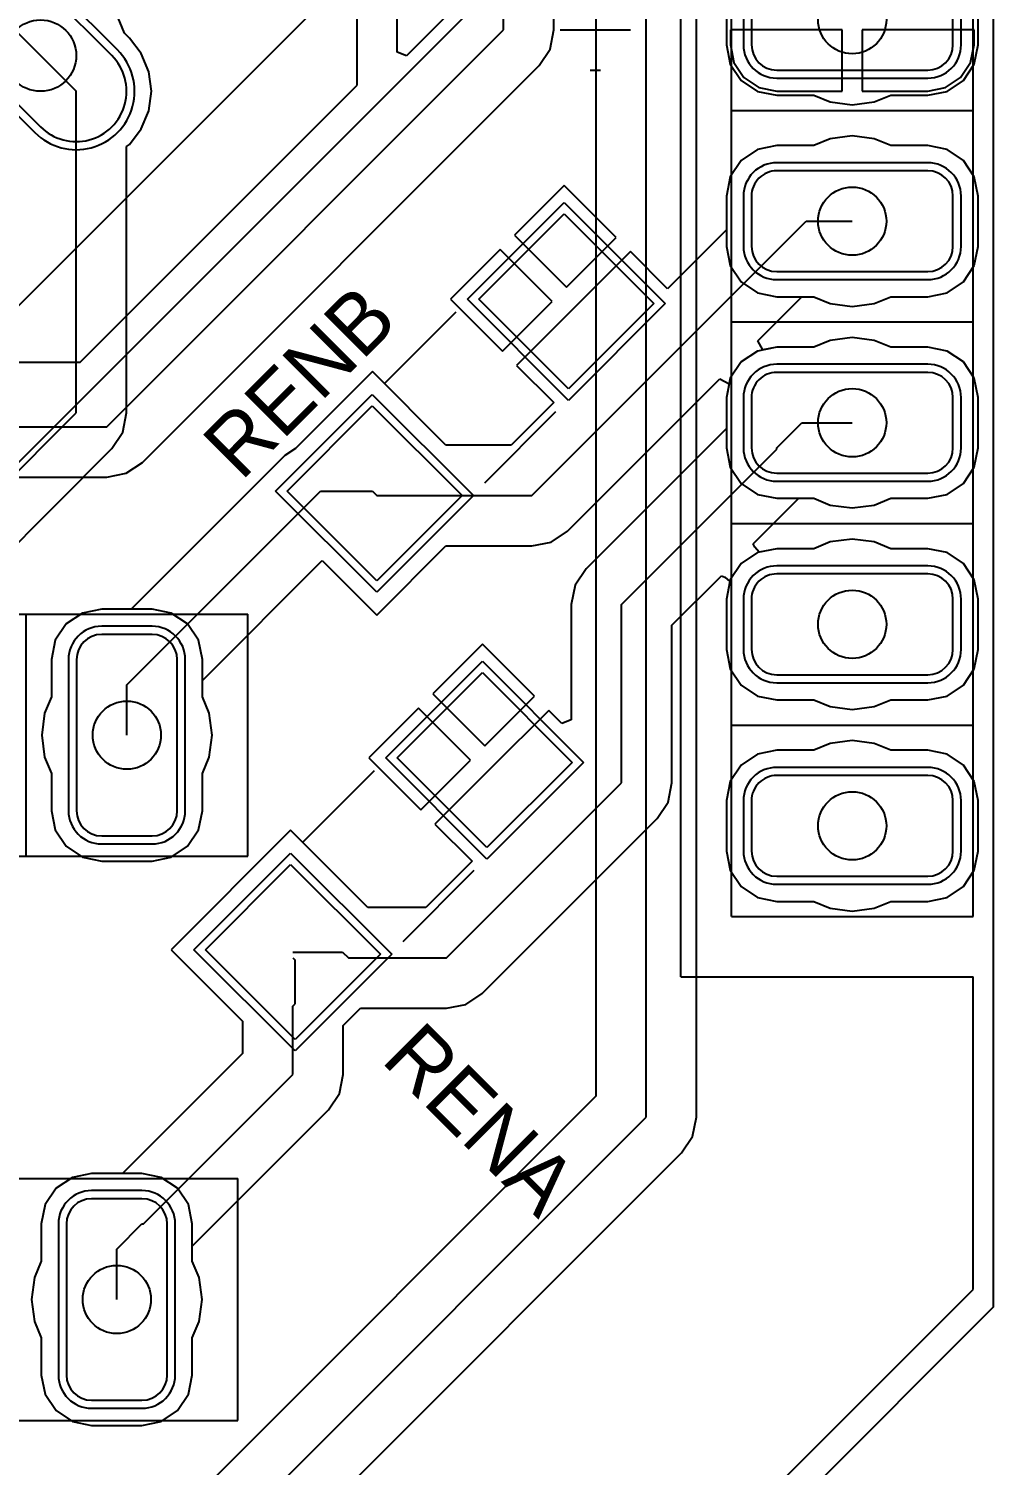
# Model space of a CAD drawing. Header units: millimetres. Extents: x 0 to 2.36, y 0 to 2.36.
# Drawn here: x 1.881 to 2.36, y 0.613 to 1.325 of the extents above; entities that cross this region are included whole.
import ezdxf

# ---------------------------------------------------------------- set-up
doc = ezdxf.new("R2010")
doc.units = ezdxf.units.MM
doc.header["$MEASUREMENT"] = 0
for name, color, linetype in [('BottomLayer', 5, 'Continuous'), ('BottomOverlay', 54, 'Continuous'), ('BottomSolder', 6, 'Continuous'), ('MultiLayer', 9, 'Continuous'), ('PadHoleLayer', 156, 'Continuous'), ('TopLayer', 1, 'Continuous'), ('TopOverlay', 2, 'Continuous'), ('TopPaste', 8, 'Continuous'), ('TopSolder', 216, 'Continuous')]:
    doc.layers.add(name, color=color, linetype=linetype)

# ---------------------------------------------------------------- blocks, each defined once
blk = doc.blocks.new('___6_______B_5')
at = {"layer": 'BottomLayer'}
for p, q in [((0.0375, 0.025), (-0.0375, 0.025)), ((-0.05, 0.0125), (-0.05, -0.0125)), ((0.05, -0.0125), (0.05, 0.0125)), ((-0.0375, -0.025), (0.0375, -0.025)), ((0.0375, -0.075), (-0.0375, -0.075)), ((-0.05, -0.0875), (-0.05, -0.1125)), ((0.05, -0.1125), (0.05, -0.0875)), ((-0.0375, -0.125), (0.0375, -0.125)), ((0.0375, -0.175), (-0.0375, -0.175)), ((-0.05, -0.1875), (-0.05, -0.2125)), ((0.05, -0.2125), (0.05, -0.1875)), ((-0.0375, -0.225), (0.0375, -0.225)), ((0.0375, -0.275), (-0.0375, -0.275)), ((-0.05, -0.2875), (-0.05, -0.3125)), ((0.05, -0.3125), (0.05, -0.2875)), ((-0.0375, -0.325), (0.0375, -0.325)), ((0.0375, -0.375), (-0.0375, -0.375)), ((-0.05, -0.3875), (-0.05, -0.4125)), ((0.05, -0.4125), (0.05, -0.3875)), ((-0.0375, -0.425), (0.0375, -0.425)), ((0.0375, -0.475), (-0.0375, -0.475)), ((-0.05, -0.4875), (-0.05, -0.5125)), ((0.05, -0.5125), (0.05, -0.4875)), ((-0.0375, -0.525), (0.0375, -0.525))]:
    blk.add_line(p, q, dxfattribs=at)
for centre, start, end in [((-0.0375, 0.0125), 90, 180), ((0.0375, 0.0125), 0, 90), ((-0.0375, -0.0125), 180, 270), ((0.0375, -0.0125), 270, 0), ((-0.0375, -0.0875), 90, 180), ((0.0375, -0.0875), 0, 90), ((-0.0375, -0.1125), 180, 270), ((0.0375, -0.1125), 270, 0), ((-0.0375, -0.1875), 90, 180), ((0.0375, -0.1875), 0, 90), ((-0.0375, -0.2125), 180, 270), ((0.0375, -0.2125), 270, 0), ((-0.0375, -0.2875), 90, 180), ((0.0375, -0.2875), 0, 90), ((-0.0375, -0.3125), 180, 270), ((0.0375, -0.3125), 270, 0), ((-0.0375, -0.3875), 90, 180), ((0.0375, -0.3875), 0, 90), ((-0.0375, -0.4125), 180, 270), ((0.0375, -0.4125), 270, 0), ((-0.0375, -0.4875), 90, 180), ((0.0375, -0.4875), 0, 90), ((-0.0375, -0.5125), 180, 270), ((0.0375, -0.5125), 270, 0)]:
    blk.add_arc(centre, 0.0125, start, end, dxfattribs=at)
at = {"layer": 'BottomOverlay'}
for p, q in [((0.06, 0.045), (-0.06, 0.045)), ((-0.06, 0.045), (-0.06, -0.535)), ((0.06, 0.045), (0.06, -0.535)), ((0.06, -0.05), (-0.06, -0.05)), ((0.06, -0.15), (-0.06, -0.15)), ((0.06, -0.25), (-0.06, -0.25)), ((0.06, -0.355), (-0.06, -0.355)), ((0.06, -0.45), (-0.06, -0.45)), ((0.06, -0.535), (-0.06, -0.535))]:
    blk.add_line(p, q, dxfattribs=at)
at = {"layer": 'BottomSolder'}
for p, q in [((0.0375, 0.029), (-0.0375, 0.029)), ((-0.054, 0.0125), (-0.054, -0.0125)), ((0.054, -0.0125), (0.054, 0.0125)), ((-0.0375, -0.029), (0.0375, -0.029)), ((0.0375, -0.071), (-0.0375, -0.071)), ((-0.054, -0.0875), (-0.054, -0.1125)), ((0.054, -0.1125), (0.054, -0.0875)), ((-0.0375, -0.129), (0.0375, -0.129)), ((0.0375, -0.171), (-0.0375, -0.171)), ((-0.054, -0.1875), (-0.054, -0.2125)), ((0.054, -0.2125), (0.054, -0.1875)), ((-0.0375, -0.229), (0.0375, -0.229)), ((0.0375, -0.271), (-0.0375, -0.271)), ((-0.054, -0.2875), (-0.054, -0.3125)), ((0.054, -0.3125), (0.054, -0.2875)), ((-0.0375, -0.329), (0.0375, -0.329)), ((0.0375, -0.371), (-0.0375, -0.371)), ((-0.054, -0.3875), (-0.054, -0.4125)), ((0.054, -0.4125), (0.054, -0.3875)), ((-0.0375, -0.429), (0.0375, -0.429)), ((0.0375, -0.471), (-0.0375, -0.471)), ((-0.054, -0.4875), (-0.054, -0.5125)), ((0.054, -0.5125), (0.054, -0.4875)), ((-0.0375, -0.529), (0.0375, -0.529))]:
    blk.add_line(p, q, dxfattribs=at)
for centre, start, end in [((-0.0375, 0.0125), 90, 180), ((0.0375, 0.0125), 0, 90), ((-0.0375, -0.0125), 180, 270), ((0.0375, -0.0125), 270, 0), ((-0.0375, -0.0875), 90, 180), ((0.0375, -0.0875), 0, 90), ((-0.0375, -0.1125), 180, 270), ((0.0375, -0.1125), 270, 0), ((-0.0375, -0.1875), 90, 180), ((0.0375, -0.1875), 0, 90), ((-0.0375, -0.2125), 180, 270), ((0.0375, -0.2125), 270, 0), ((-0.0375, -0.2875), 90, 180), ((0.0375, -0.2875), 0, 90), ((-0.0375, -0.3125), 180, 270), ((0.0375, -0.3125), 270, 0), ((-0.0375, -0.3875), 90, 180), ((0.0375, -0.3875), 0, 90), ((-0.0375, -0.4125), 180, 270), ((0.0375, -0.4125), 270, 0), ((-0.0375, -0.4875), 90, 180), ((0.0375, -0.4875), 0, 90), ((-0.0375, -0.5125), 180, 270), ((0.0375, -0.5125), 270, 0)]:
    blk.add_arc(centre, 0.0165, start, end, dxfattribs=at)
at = {"layer": 'MultiLayer'}
for p, q in [((0.0375, 0.025), (-0.0375, 0.025)), ((-0.05, 0.0125), (-0.05, -0.0125)), ((0.05, -0.0125), (0.05, 0.0125)), ((-0.0375, -0.025), (0.0375, -0.025)), ((0.0375, -0.075), (-0.0375, -0.075)), ((-0.05, -0.0875), (-0.05, -0.1125)), ((0.05, -0.1125), (0.05, -0.0875)), ((-0.0375, -0.125), (0.0375, -0.125)), ((0.0375, -0.175), (-0.0375, -0.175)), ((-0.05, -0.1875), (-0.05, -0.2125)), ((0.05, -0.2125), (0.05, -0.1875)), ((-0.0375, -0.225), (0.0375, -0.225)), ((0.0375, -0.275), (-0.0375, -0.275)), ((-0.05, -0.2875), (-0.05, -0.3125)), ((0.05, -0.3125), (0.05, -0.2875)), ((-0.0375, -0.325), (0.0375, -0.325)), ((0.0375, -0.375), (-0.0375, -0.375)), ((-0.05, -0.3875), (-0.05, -0.4125)), ((0.05, -0.4125), (0.05, -0.3875)), ((-0.0375, -0.425), (0.0375, -0.425)), ((0.0375, -0.475), (-0.0375, -0.475)), ((-0.05, -0.4875), (-0.05, -0.5125)), ((0.05, -0.5125), (0.05, -0.4875)), ((-0.0375, -0.525), (0.0375, -0.525))]:
    blk.add_line(p, q, dxfattribs=at)
for centre, start, end in [((-0.0375, 0.0125), 90, 180), ((0.0375, 0.0125), 0, 90), ((-0.0375, -0.0125), 180, 270), ((0.0375, -0.0125), 270, 0), ((-0.0375, -0.0875), 90, 180), ((0.0375, -0.0875), 0, 90), ((-0.0375, -0.1125), 180, 270), ((0.0375, -0.1125), 270, 0), ((-0.0375, -0.1875), 90, 180), ((0.0375, -0.1875), 0, 90), ((-0.0375, -0.2125), 180, 270), ((0.0375, -0.2125), 270, 0), ((-0.0375, -0.2875), 90, 180), ((0.0375, -0.2875), 0, 90), ((-0.0375, -0.3125), 180, 270), ((0.0375, -0.3125), 270, 0), ((-0.0375, -0.3875), 90, 180), ((0.0375, -0.3875), 0, 90), ((-0.0375, -0.4125), 180, 270), ((0.0375, -0.4125), 270, 0), ((-0.0375, -0.4875), 90, 180), ((0.0375, -0.4875), 0, 90), ((-0.0375, -0.5125), 180, 270), ((0.0375, -0.5125), 270, 0)]:
    blk.add_arc(centre, 0.0125, start, end, dxfattribs=at)
at = {"layer": 'PadHoleLayer'}
for centre in [(0, 0), (0, -0.1), (0, -0.2), (0, -0.3), (0, -0.4), (0, -0.5)]:
    blk.add_circle(centre, 0.01693, dxfattribs=at)
at = {"layer": 'TopLayer'}
for p, q in [((0.0375, 0.025), (-0.0375, 0.025)), ((-0.05, 0.0125), (-0.05, -0.0125)), ((0.05, -0.0125), (0.05, 0.0125)), ((-0.0375, -0.025), (0.0375, -0.025)), ((0.0375, -0.075), (-0.0375, -0.075)), ((-0.05, -0.0875), (-0.05, -0.1125)), ((0.05, -0.1125), (0.05, -0.0875)), ((-0.0375, -0.125), (0.0375, -0.125)), ((0.0375, -0.175), (-0.0375, -0.175)), ((-0.05, -0.1875), (-0.05, -0.2125)), ((0.05, -0.2125), (0.05, -0.1875)), ((-0.0375, -0.225), (0.0375, -0.225)), ((0.0375, -0.275), (-0.0375, -0.275)), ((-0.05, -0.2875), (-0.05, -0.3125)), ((0.05, -0.3125), (0.05, -0.2875)), ((-0.0375, -0.325), (0.0375, -0.325)), ((0.0375, -0.375), (-0.0375, -0.375)), ((-0.05, -0.3875), (-0.05, -0.4125)), ((0.05, -0.4125), (0.05, -0.3875)), ((-0.0375, -0.425), (0.0375, -0.425)), ((0.0375, -0.475), (-0.0375, -0.475)), ((-0.05, -0.4875), (-0.05, -0.5125)), ((0.05, -0.5125), (0.05, -0.4875)), ((-0.0375, -0.525), (0.0375, -0.525))]:
    blk.add_line(p, q, dxfattribs=at)
for centre, start, end in [((-0.0375, 0.0125), 90, 180), ((0.0375, 0.0125), 0, 90), ((-0.0375, -0.0125), 180, 270), ((0.0375, -0.0125), 270, 0), ((-0.0375, -0.0875), 90, 180), ((0.0375, -0.0875), 0, 90), ((-0.0375, -0.1125), 180, 270), ((0.0375, -0.1125), 270, 0), ((-0.0375, -0.1875), 90, 180), ((0.0375, -0.1875), 0, 90), ((-0.0375, -0.2125), 180, 270), ((0.0375, -0.2125), 270, 0), ((-0.0375, -0.2875), 90, 180), ((0.0375, -0.2875), 0, 90), ((-0.0375, -0.3125), 180, 270), ((0.0375, -0.3125), 270, 0), ((-0.0375, -0.3875), 90, 180), ((0.0375, -0.3875), 0, 90), ((-0.0375, -0.4125), 180, 270), ((0.0375, -0.4125), 270, 0), ((-0.0375, -0.4875), 90, 180), ((0.0375, -0.4875), 0, 90), ((-0.0375, -0.5125), 180, 270), ((0.0375, -0.5125), 270, 0)]:
    blk.add_arc(centre, 0.0125, start, end, dxfattribs=at)
at = {"layer": 'TopSolder'}
for p, q in [((0.0375, 0.029), (-0.0375, 0.029)), ((-0.054, 0.0125), (-0.054, -0.0125)), ((0.054, -0.0125), (0.054, 0.0125)), ((-0.0375, -0.029), (0.0375, -0.029)), ((0.0375, -0.071), (-0.0375, -0.071)), ((-0.054, -0.0875), (-0.054, -0.1125)), ((0.054, -0.1125), (0.054, -0.0875)), ((-0.0375, -0.129), (0.0375, -0.129)), ((0.0375, -0.171), (-0.0375, -0.171)), ((-0.054, -0.1875), (-0.054, -0.2125)), ((0.054, -0.2125), (0.054, -0.1875)), ((-0.0375, -0.229), (0.0375, -0.229)), ((0.0375, -0.271), (-0.0375, -0.271)), ((-0.054, -0.2875), (-0.054, -0.3125)), ((0.054, -0.3125), (0.054, -0.2875)), ((-0.0375, -0.329), (0.0375, -0.329)), ((0.0375, -0.371), (-0.0375, -0.371)), ((-0.054, -0.3875), (-0.054, -0.4125)), ((0.054, -0.4125), (0.054, -0.3875)), ((-0.0375, -0.429), (0.0375, -0.429)), ((0.0375, -0.471), (-0.0375, -0.471)), ((-0.054, -0.4875), (-0.054, -0.5125)), ((0.054, -0.5125), (0.054, -0.4875)), ((-0.0375, -0.529), (0.0375, -0.529))]:
    blk.add_line(p, q, dxfattribs=at)
for centre, start, end in [((-0.0375, 0.0125), 90, 180), ((0.0375, 0.0125), 0, 90), ((-0.0375, -0.0125), 180, 270), ((0.0375, -0.0125), 270, 0), ((-0.0375, -0.0875), 90, 180), ((0.0375, -0.0875), 0, 90), ((-0.0375, -0.1125), 180, 270), ((0.0375, -0.1125), 270, 0), ((-0.0375, -0.1875), 90, 180), ((0.0375, -0.1875), 0, 90), ((-0.0375, -0.2125), 180, 270), ((0.0375, -0.2125), 270, 0), ((-0.0375, -0.2875), 90, 180), ((0.0375, -0.2875), 0, 90), ((-0.0375, -0.3125), 180, 270), ((0.0375, -0.3125), 270, 0), ((-0.0375, -0.3875), 90, 180), ((0.0375, -0.3875), 0, 90), ((-0.0375, -0.4125), 180, 270), ((0.0375, -0.4125), 270, 0), ((-0.0375, -0.4875), 90, 180), ((0.0375, -0.4875), 0, 90), ((-0.0375, -0.5125), 180, 270), ((0.0375, -0.5125), 270, 0)]:
    blk.add_arc(centre, 0.0165, start, end, dxfattribs=at)
blk = doc.blocks.new('JST_B6B_10')
at = {"layer": 'BottomLayer'}
for p, q in [((0.025, 0.125), (-0.025, 0.125)), ((-0.025, 0.075), (0.025, 0.075))]:
    blk.add_line(p, q, dxfattribs=at)
for centre, start, end in [((-0.025, 0.1), 90, 270), ((0.025, 0.1), 270, 90)]:
    blk.add_arc(centre, 0.025, start, end, dxfattribs=at)
at = {"layer": 'BottomSolder'}
for p, q in [((0.025, 0.129), (-0.025, 0.129)), ((-0.025, 0.071), (0.025, 0.071))]:
    blk.add_line(p, q, dxfattribs=at)
for centre, start, end in [((-0.025, 0.1), 90, 270), ((0.025, 0.1), 270, 90)]:
    blk.add_arc(centre, 0.029, start, end, dxfattribs=at)
at = {"layer": 'MultiLayer'}
for p, q in [((0.025, 0.125), (-0.025, 0.125)), ((-0.025, 0.075), (0.025, 0.075))]:
    blk.add_line(p, q, dxfattribs=at)
for centre, start, end in [((-0.025, 0.1), 90, 270), ((0.025, 0.1), 270, 90)]:
    blk.add_arc(centre, 0.025, start, end, dxfattribs=at)
at = {"layer": 'PadHoleLayer'}
blk.add_circle((0, 0.1), 0.01772, dxfattribs=at)
at = {"layer": 'TopLayer'}
for p, q in [((0.025, 0.125), (-0.025, 0.125)), ((-0.025, 0.075), (0.025, 0.075))]:
    blk.add_line(p, q, dxfattribs=at)
for centre, start, end in [((-0.025, 0.1), 90, 270), ((0.025, 0.1), 270, 90)]:
    blk.add_arc(centre, 0.025, start, end, dxfattribs=at)
at = {"layer": 'TopOverlay'}
for p, q in [((0.08, -0.1), (0.08, 0.585)), ((0.135, -0.1), (0.135, 0.585))]:
    blk.add_line(p, q, dxfattribs=at)
at = {"layer": 'TopSolder'}
for p, q in [((0.025, 0.129), (-0.025, 0.129)), ((-0.025, 0.071), (0.025, 0.071))]:
    blk.add_line(p, q, dxfattribs=at)
for centre, start, end in [((-0.025, 0.1), 90, 270), ((0.025, 0.1), 270, 90)]:
    blk.add_arc(centre, 0.029, start, end, dxfattribs=at)
blk = doc.blocks.new('JUMPER2_16')
at = {"layer": 'BottomLayer'}
for p, q in [((0.0125, 0.05), (-0.0125, 0.05)), ((0.1125, 0.05), (0.0875, 0.05)), ((-0.025, 0.0375), (-0.025, -0.0375)), ((0.025, -0.0375), (0.025, 0.0375)), ((0.075, 0.0375), (0.075, -0.0375)), ((0.125, -0.0375), (0.125, 0.0375)), ((-0.0125, -0.05), (0.0125, -0.05)), ((0.0875, -0.05), (0.1125, -0.05))]:
    blk.add_line(p, q, dxfattribs=at)
for centre, start, end in [((-0.0125, 0.0375), 90, 180), ((0.0125, 0.0375), 0, 90), ((0.0875, 0.0375), 90, 180), ((0.1125, 0.0375), 0, 90), ((-0.0125, -0.0375), 180, 270), ((0.0125, -0.0375), 270, 0), ((0.0875, -0.0375), 180, 270), ((0.1125, -0.0375), 270, 0)]:
    blk.add_arc(centre, 0.0125, start, end, dxfattribs=at)
at = {"layer": 'BottomSolder'}
for p, q in [((0.0125, 0.054), (-0.0125, 0.054)), ((0.1125, 0.054), (0.0875, 0.054)), ((-0.029, 0.0375), (-0.029, -0.0375)), ((0.029, -0.0375), (0.029, 0.0375)), ((0.071, 0.0375), (0.071, -0.0375)), ((0.129, -0.0375), (0.129, 0.0375)), ((-0.0125, -0.054), (0.0125, -0.054)), ((0.0875, -0.054), (0.1125, -0.054))]:
    blk.add_line(p, q, dxfattribs=at)
for centre, start, end in [((-0.0125, 0.0375), 90, 180), ((0.0125, 0.0375), 0, 90), ((0.0875, 0.0375), 90, 180), ((0.1125, 0.0375), 0, 90), ((-0.0125, -0.0375), 180, 270), ((0.0125, -0.0375), 270, 0), ((0.0875, -0.0375), 180, 270), ((0.1125, -0.0375), 270, 0)]:
    blk.add_arc(centre, 0.0165, start, end, dxfattribs=at)
at = {"layer": 'MultiLayer'}
for p, q in [((0.0125, 0.05), (-0.0125, 0.05)), ((0.1125, 0.05), (0.0875, 0.05)), ((-0.025, 0.0375), (-0.025, -0.0375)), ((0.025, -0.0375), (0.025, 0.0375)), ((0.075, 0.0375), (0.075, -0.0375)), ((0.125, -0.0375), (0.125, 0.0375)), ((-0.0125, -0.05), (0.0125, -0.05)), ((0.0875, -0.05), (0.1125, -0.05))]:
    blk.add_line(p, q, dxfattribs=at)
for centre, start, end in [((-0.0125, 0.0375), 90, 180), ((0.0125, 0.0375), 0, 90), ((0.0875, 0.0375), 90, 180), ((0.1125, 0.0375), 0, 90), ((-0.0125, -0.0375), 180, 270), ((0.0125, -0.0375), 270, 0), ((0.0875, -0.0375), 180, 270), ((0.1125, -0.0375), 270, 0)]:
    blk.add_arc(centre, 0.0125, start, end, dxfattribs=at)
at = {"layer": 'PadHoleLayer'}
for centre in [(0, 0), (0.1, 0)]:
    blk.add_circle(centre, 0.01693, dxfattribs=at)
at = {"layer": 'TopLayer'}
for p, q in [((0.0125, 0.05), (-0.0125, 0.05)), ((0.1125, 0.05), (0.0875, 0.05)), ((-0.025, 0.0375), (-0.025, -0.0375)), ((0.025, -0.0375), (0.025, 0.0375)), ((0.075, 0.0375), (0.075, -0.0375)), ((0.125, -0.0375), (0.125, 0.0375)), ((-0.0125, -0.05), (0.0125, -0.05)), ((0.0875, -0.05), (0.1125, -0.05))]:
    blk.add_line(p, q, dxfattribs=at)
for centre, start, end in [((-0.0125, 0.0375), 90, 180), ((0.0125, 0.0375), 0, 90), ((0.0875, 0.0375), 90, 180), ((0.1125, 0.0375), 0, 90), ((-0.0125, -0.0375), 180, 270), ((0.0125, -0.0375), 270, 0), ((0.0875, -0.0375), 180, 270), ((0.1125, -0.0375), 270, 0)]:
    blk.add_arc(centre, 0.0125, start, end, dxfattribs=at)
at = {"layer": 'TopOverlay'}
for p, q in [((-0.06, -0.06), (-0.06, 0.06)), ((-0.06, 0.06), (0.16, 0.06)), ((0.05, -0.06), (0.05, 0.06)), ((0.16, -0.06), (0.16, 0.06)), ((-0.06, -0.06), (0.16, -0.06)), ((-0.04001, -0.08501), (-0.06, -0.08501)), ((-0.06, -0.08501), (-0.06, -0.115)), ((-0.03001, -0.115), (-0.03001, -0.08501)), ((-0.03001, -0.08501), (-0.01002, -0.115)), ((-0.01002, -0.115), (-0.01002, -0.08501)), ((-0.00002, -0.08501), (-0.00002, -0.115)), ((0.01498, -0.08501), (-0.00002, -0.08501)), ((0.01997, -0.09001), (0.01498, -0.08501)), ((0.01997, -0.09501), (0.01997, -0.09001)), ((0.01498, -0.1), (0.01997, -0.09501)), ((-0.06, -0.1), (-0.05, -0.1)), ((0.01498, -0.1), (-0.00002, -0.1)), ((-0.00002, -0.1), (0.01498, -0.1)), ((0.01997, -0.105), (0.01498, -0.1)), ((0.01997, -0.11), (0.01997, -0.105)), ((0.01498, -0.115), (0.01997, -0.11)), ((-0.06, -0.115), (-0.04001, -0.115)), ((-0.00002, -0.115), (0.01498, -0.115))]:
    blk.add_line(p, q, dxfattribs=at)
at = {"layer": 'TopSolder'}
for p, q in [((0.0125, 0.054), (-0.0125, 0.054)), ((0.1125, 0.054), (0.0875, 0.054)), ((-0.029, 0.0375), (-0.029, -0.0375)), ((0.029, -0.0375), (0.029, 0.0375)), ((0.071, 0.0375), (0.071, -0.0375)), ((0.129, -0.0375), (0.129, 0.0375)), ((-0.0125, -0.054), (0.0125, -0.054)), ((0.0875, -0.054), (0.1125, -0.054))]:
    blk.add_line(p, q, dxfattribs=at)
for centre, start, end in [((-0.0125, 0.0375), 90, 180), ((0.0125, 0.0375), 0, 90), ((0.0875, 0.0375), 90, 180), ((0.1125, 0.0375), 0, 90), ((-0.0125, -0.0375), 180, 270), ((0.0125, -0.0375), 270, 0), ((0.0875, -0.0375), 180, 270), ((0.1125, -0.0375), 270, 0)]:
    blk.add_arc(centre, 0.0165, start, end, dxfattribs=at)
blk = doc.blocks.new('JUMPER2_17')
at = {"layer": 'BottomLayer'}
for p, q in [((0.0125, 0.05), (-0.0125, 0.05)), ((0.1125, 0.05), (0.0875, 0.05)), ((-0.025, 0.0375), (-0.025, -0.0375)), ((0.025, -0.0375), (0.025, 0.0375)), ((0.075, 0.0375), (0.075, -0.0375)), ((0.125, -0.0375), (0.125, 0.0375)), ((-0.0125, -0.05), (0.0125, -0.05)), ((0.0875, -0.05), (0.1125, -0.05))]:
    blk.add_line(p, q, dxfattribs=at)
for centre, start, end in [((-0.0125, 0.0375), 90, 180), ((0.0125, 0.0375), 0, 90), ((0.0875, 0.0375), 90, 180), ((0.1125, 0.0375), 0, 90), ((-0.0125, -0.0375), 180, 270), ((0.0125, -0.0375), 270, 0), ((0.0875, -0.0375), 180, 270), ((0.1125, -0.0375), 270, 0)]:
    blk.add_arc(centre, 0.0125, start, end, dxfattribs=at)
at = {"layer": 'BottomSolder'}
for p, q in [((0.0125, 0.054), (-0.0125, 0.054)), ((0.1125, 0.054), (0.0875, 0.054)), ((-0.029, 0.0375), (-0.029, -0.0375)), ((0.029, -0.0375), (0.029, 0.0375)), ((0.071, 0.0375), (0.071, -0.0375)), ((0.129, -0.0375), (0.129, 0.0375)), ((-0.0125, -0.054), (0.0125, -0.054)), ((0.0875, -0.054), (0.1125, -0.054))]:
    blk.add_line(p, q, dxfattribs=at)
for centre, start, end in [((-0.0125, 0.0375), 90, 180), ((0.0125, 0.0375), 0, 90), ((0.0875, 0.0375), 90, 180), ((0.1125, 0.0375), 0, 90), ((-0.0125, -0.0375), 180, 270), ((0.0125, -0.0375), 270, 0), ((0.0875, -0.0375), 180, 270), ((0.1125, -0.0375), 270, 0)]:
    blk.add_arc(centre, 0.0165, start, end, dxfattribs=at)
at = {"layer": 'MultiLayer'}
for p, q in [((0.0125, 0.05), (-0.0125, 0.05)), ((0.1125, 0.05), (0.0875, 0.05)), ((-0.025, 0.0375), (-0.025, -0.0375)), ((0.025, -0.0375), (0.025, 0.0375)), ((0.075, 0.0375), (0.075, -0.0375)), ((0.125, -0.0375), (0.125, 0.0375)), ((-0.0125, -0.05), (0.0125, -0.05)), ((0.0875, -0.05), (0.1125, -0.05))]:
    blk.add_line(p, q, dxfattribs=at)
for centre, start, end in [((-0.0125, 0.0375), 90, 180), ((0.0125, 0.0375), 0, 90), ((0.0875, 0.0375), 90, 180), ((0.1125, 0.0375), 0, 90), ((-0.0125, -0.0375), 180, 270), ((0.0125, -0.0375), 270, 0), ((0.0875, -0.0375), 180, 270), ((0.1125, -0.0375), 270, 0)]:
    blk.add_arc(centre, 0.0125, start, end, dxfattribs=at)
at = {"layer": 'PadHoleLayer'}
for centre in [(0, 0), (0.1, 0)]:
    blk.add_circle(centre, 0.01693, dxfattribs=at)
at = {"layer": 'TopLayer'}
for p, q in [((0.0125, 0.05), (-0.0125, 0.05)), ((0.1125, 0.05), (0.0875, 0.05)), ((-0.025, 0.0375), (-0.025, -0.0375)), ((0.025, -0.0375), (0.025, 0.0375)), ((0.075, 0.0375), (0.075, -0.0375)), ((0.125, -0.0375), (0.125, 0.0375)), ((-0.0125, -0.05), (0.0125, -0.05)), ((0.0875, -0.05), (0.1125, -0.05))]:
    blk.add_line(p, q, dxfattribs=at)
for centre, start, end in [((-0.0125, 0.0375), 90, 180), ((0.0125, 0.0375), 0, 90), ((0.0875, 0.0375), 90, 180), ((0.1125, 0.0375), 0, 90), ((-0.0125, -0.0375), 180, 270), ((0.0125, -0.0375), 270, 0), ((0.0875, -0.0375), 180, 270), ((0.1125, -0.0375), 270, 0)]:
    blk.add_arc(centre, 0.0125, start, end, dxfattribs=at)
at = {"layer": 'TopOverlay'}
for p, q in [((-0.06, -0.06), (-0.06, 0.06)), ((-0.06, 0.06), (0.16, 0.06)), ((0.05, -0.06), (0.05, 0.06)), ((0.16, -0.06), (0.16, 0.06)), ((-0.06, -0.06), (0.16, -0.06)), ((-0.03501, -0.09001), (-0.055, -0.09001)), ((-0.055, -0.09001), (-0.055, -0.12)), ((-0.02501, -0.12), (-0.02501, -0.09001)), ((-0.02501, -0.09001), (-0.00502, -0.12)), ((-0.00502, -0.12), (-0.00502, -0.09001)), ((0.00498, -0.10001), (0.01498, -0.09001)), ((0.01498, -0.09001), (0.02497, -0.10001)), ((-0.055, -0.105), (-0.045, -0.105)), ((0.00498, -0.12), (0.00498, -0.10001)), ((0.02497, -0.105), (0.00498, -0.105)), ((0.02497, -0.10001), (0.02497, -0.12)), ((0.02497, -0.12), (0.02497, -0.105)), ((-0.055, -0.12), (-0.03501, -0.12))]:
    blk.add_line(p, q, dxfattribs=at)
at = {"layer": 'TopSolder'}
for p, q in [((0.0125, 0.054), (-0.0125, 0.054)), ((0.1125, 0.054), (0.0875, 0.054)), ((-0.029, 0.0375), (-0.029, -0.0375)), ((0.029, -0.0375), (0.029, 0.0375)), ((0.071, 0.0375), (0.071, -0.0375)), ((0.129, -0.0375), (0.129, 0.0375)), ((-0.0125, -0.054), (0.0125, -0.054)), ((0.0875, -0.054), (0.1125, -0.054))]:
    blk.add_line(p, q, dxfattribs=at)
for centre, start, end in [((-0.0125, 0.0375), 90, 180), ((0.0125, 0.0375), 0, 90), ((0.0875, 0.0375), 90, 180), ((0.1125, 0.0375), 0, 90), ((-0.0125, -0.0375), 180, 270), ((0.0125, -0.0375), 270, 0), ((0.0875, -0.0375), 180, 270), ((0.1125, -0.0375), 270, 0)]:
    blk.add_arc(centre, 0.0165, start, end, dxfattribs=at)
blk = doc.blocks.new('1206_39')
at = {"layer": 'TopLayer'}
for p, q in [((-0.09724, -0.0315), (-0.09724, 0.0315)), ((-0.09724, 0.0315), (-0.0374, 0.0315)), ((-0.0374, 0.0315), (-0.0374, -0.0315)), ((0.0374, -0.0315), (0.0374, 0.0315)), ((0.0374, 0.0315), (0.09724, 0.0315)), ((0.09724, 0.0315), (0.09724, -0.0315)), ((-0.0374, -0.0315), (-0.09724, -0.0315)), ((0.09724, -0.0315), (0.0374, -0.0315))]:
    blk.add_line(p, q, dxfattribs=at)
at = {"layer": 'TopOverlay'}
for p, q in [((-0.025, 0.035), (0.025, 0.035)), ((-0.025, -0.035), (0.025, -0.035))]:
    blk.add_line(p, q, dxfattribs=at)
at = {"layer": 'TopPaste'}
for p, q in [((-0.09724, -0.0315), (-0.09724, 0.0315)), ((-0.09724, 0.0315), (-0.0374, 0.0315)), ((-0.0374, 0.0315), (-0.0374, -0.0315)), ((0.0374, -0.0315), (0.0374, 0.0315)), ((0.0374, 0.0315), (0.09724, 0.0315)), ((0.09724, 0.0315), (0.09724, -0.0315)), ((-0.0374, -0.0315), (-0.09724, -0.0315)), ((0.09724, -0.0315), (0.0374, -0.0315))]:
    blk.add_line(p, q, dxfattribs=at)
at = {"layer": 'TopSolder'}
for p, q in [((-0.10124, -0.0355), (-0.10124, 0.0355)), ((-0.10124, 0.0355), (-0.0334, 0.0355)), ((-0.0334, 0.0355), (-0.0334, -0.0355)), ((0.0334, -0.0355), (0.0334, 0.0355)), ((0.0334, 0.0355), (0.10124, 0.0355)), ((0.10124, 0.0355), (0.10124, -0.0355)), ((-0.0334, -0.0355), (-0.10124, -0.0355)), ((0.10124, -0.0355), (0.0334, -0.0355))]:
    blk.add_line(p, q, dxfattribs=at)
blk = doc.blocks.new('1206_40')
at = {"layer": 'TopLayer'}
for p, q in [((-0.09724, -0.0315), (-0.09724, 0.0315)), ((-0.09724, 0.0315), (-0.0374, 0.0315)), ((-0.0374, 0.0315), (-0.0374, -0.0315)), ((0.0374, -0.0315), (0.0374, 0.0315)), ((0.0374, 0.0315), (0.09724, 0.0315)), ((0.09724, 0.0315), (0.09724, -0.0315)), ((-0.0374, -0.0315), (-0.09724, -0.0315)), ((0.09724, -0.0315), (0.0374, -0.0315))]:
    blk.add_line(p, q, dxfattribs=at)
at = {"layer": 'TopOverlay'}
for p, q in [((-0.025, 0.035), (0.025, 0.035)), ((-0.025, -0.035), (0.025, -0.035))]:
    blk.add_line(p, q, dxfattribs=at)
at = {"layer": 'TopPaste'}
for p, q in [((-0.09724, -0.0315), (-0.09724, 0.0315)), ((-0.09724, 0.0315), (-0.0374, 0.0315)), ((-0.0374, 0.0315), (-0.0374, -0.0315)), ((0.0374, -0.0315), (0.0374, 0.0315)), ((0.0374, 0.0315), (0.09724, 0.0315)), ((0.09724, 0.0315), (0.09724, -0.0315)), ((-0.0374, -0.0315), (-0.09724, -0.0315)), ((0.09724, -0.0315), (0.0374, -0.0315))]:
    blk.add_line(p, q, dxfattribs=at)
at = {"layer": 'TopSolder'}
for p, q in [((-0.10124, -0.0355), (-0.10124, 0.0355)), ((-0.10124, 0.0355), (-0.0334, 0.0355)), ((-0.0334, 0.0355), (-0.0334, -0.0355)), ((0.0334, -0.0355), (0.0334, 0.0355)), ((0.0334, 0.0355), (0.10124, 0.0355)), ((0.10124, 0.0355), (0.10124, -0.0355)), ((-0.0334, -0.0355), (-0.10124, -0.0355)), ((0.10124, -0.0355), (0.0334, -0.0355))]:
    blk.add_line(p, q, dxfattribs=at)

msp = doc.modelspace()

# ---------------------------------------------------------------- linework, layer by layer
at = {"layer": 'BottomLayer'}
for p, q in [((2.36, 1.66877), (2.36, 0.69123)), ((2.18768, 0.78545), (2.18768, 1.57732)), ((2.1627, 1.54998), (2.1627, 0.79579)), ((2.21266, 0.78545), (2.21266, 1.54998)), ((2.11697, 1.3249), (2.11697, 1.50661)), ((2.14195, 1.3249), (2.14195, 1.47914)), ((2.04426, 1.29744), (2.04426, 1.40915)), ((2.06414, 1.31393), (2.06414, 1.40326)), ((2.09199, 1.33524), (2.06876, 1.31201)), ((1.92007, 1.128), (2.11697, 1.3249)), ((2.14005, 1.31534), (2.14195, 1.3249)), ((2.285, 1.325), (2.22956, 1.325)), ((2.22956, 1.325), (2.22956, 1.3175)), ((2.285, 1.29456), (2.285, 1.325)), ((2.35044, 1.325), (2.295, 1.325)), ((2.295, 1.325), (2.295, 1.29456)), ((2.35044, 1.3175), (2.35044, 1.325)), ((2.06876, 1.31201), (2.06414, 1.31393)), ((2.13463, 1.30723), (2.14005, 1.31534)), ((2.22956, 1.3175), (2.23131, 1.30872)), ((2.34869, 1.30872), (2.35044, 1.3175)), ((1.93773, 1.11034), (2.13463, 1.30723)), ((2.23131, 1.30872), (2.23628, 1.30128)), ((2.34372, 1.30128), (2.34869, 1.30872)), ((1.90682, 1.16), (2.04426, 1.29744)), ((2.23628, 1.30128), (2.24372, 1.29631)), ((2.33628, 1.29631), (2.34372, 1.30128)), ((2.24372, 1.29631), (2.2525, 1.29456)), ((2.2525, 1.29456), (2.285, 1.29456)), ((2.295, 1.29456), (2.3275, 1.29456)), ((2.3275, 1.29456), (2.33628, 1.29631)), ((2.27905, 1.27085), (2.27092, 1.26748)), ((2.29, 1.27229), (2.27905, 1.27085)), ((2.30095, 1.27085), (2.29, 1.27229)), ((2.30908, 1.26748), (2.30095, 1.27085)), ((2.24294, 1.26558), (2.23484, 1.26016)), ((2.2525, 1.26748), (2.24294, 1.26558)), ((2.27092, 1.26748), (2.2525, 1.26748)), ((2.3275, 1.26748), (2.30908, 1.26748)), ((2.33706, 1.26558), (2.3275, 1.26748)), ((2.34516, 1.26016), (2.33706, 1.26558)), ((2.23484, 1.26016), (2.22942, 1.25206)), ((2.35058, 1.25206), (2.34516, 1.26016)), ((2.22942, 1.25206), (2.22752, 1.2425)), ((2.35248, 1.2425), (2.35058, 1.25206)), ((2.22752, 1.2425), (2.22752, 1.2175)), ((2.35248, 1.2175), (2.35248, 1.2425)), ((2.22752, 1.2175), (2.22942, 1.20794)), ((2.35058, 1.20794), (2.35248, 1.2175)), ((2.22942, 1.20794), (2.23484, 1.19984)), ((2.34516, 1.19984), (2.35058, 1.20794)), ((2.23484, 1.19984), (2.24294, 1.19442)), ((2.33706, 1.19442), (2.34516, 1.19984)), ((2.24294, 1.19442), (2.2525, 1.19252)), ((2.2525, 1.19252), (2.27092, 1.19252)), ((2.27092, 1.19252), (2.27905, 1.18915)), ((2.30095, 1.18915), (2.30908, 1.19252)), ((2.30908, 1.19252), (2.3275, 1.19252)), ((2.3275, 1.19252), (2.33706, 1.19442)), ((2.27905, 1.18915), (2.29, 1.18771)), ((2.29, 1.18771), (2.30095, 1.18915)), ((2.27905, 1.17085), (2.27092, 1.16748)), ((2.29, 1.17229), (2.27905, 1.17085)), ((2.30095, 1.17085), (2.29, 1.17229)), ((2.30908, 1.16748), (2.30095, 1.17085)), ((2.24294, 1.16558), (2.23484, 1.16016)), ((2.2525, 1.16748), (2.24294, 1.16558)), ((2.27092, 1.16748), (2.2525, 1.16748)), ((2.3275, 1.16748), (2.30908, 1.16748)), ((2.33706, 1.16558), (2.3275, 1.16748)), ((2.34516, 1.16016), (2.33706, 1.16558)), ((1.80318, 1.16), (1.90682, 1.16)), ((2.23484, 1.16016), (2.22942, 1.15206)), ((2.35058, 1.15206), (2.34516, 1.16016)), ((2.22942, 1.15206), (2.22752, 1.1425)), ((2.35248, 1.1425), (2.35058, 1.15206)), ((2.22752, 1.1425), (2.22752, 1.1175)), ((2.35248, 1.1175), (2.35248, 1.1425)), ((1.75354, 1.128), (1.92007, 1.128)), ((2.22752, 1.1175), (2.22942, 1.10794)), ((2.35058, 1.10794), (2.35248, 1.1175)), ((1.92007, 1.10302), (1.92963, 1.10492)), ((1.92963, 1.10492), (1.93773, 1.11034)), ((2.22942, 1.10794), (2.23484, 1.09984)), ((2.34516, 1.09984), (2.35058, 1.10794)), ((1.75354, 1.10302), (1.92007, 1.10302)), ((2.23484, 1.09984), (2.24294, 1.09442)), ((2.33706, 1.09442), (2.34516, 1.09984)), ((2.24294, 1.09442), (2.2525, 1.09252)), ((2.2525, 1.09252), (2.27092, 1.09252)), ((2.27092, 1.09252), (2.27905, 1.08915)), ((2.30095, 1.08915), (2.30908, 1.09252)), ((2.30908, 1.09252), (2.3275, 1.09252)), ((2.3275, 1.09252), (2.33706, 1.09442)), ((2.27905, 1.08915), (2.29, 1.08771)), ((2.29, 1.08771), (2.30095, 1.08915)), ((2.27905, 1.07085), (2.27092, 1.06748)), ((2.29, 1.07229), (2.27905, 1.07085)), ((2.30095, 1.07085), (2.29, 1.07229)), ((2.30908, 1.06748), (2.30095, 1.07085)), ((2.24294, 1.06558), (2.23484, 1.06016)), ((2.2525, 1.06748), (2.24294, 1.06558)), ((2.27092, 1.06748), (2.2525, 1.06748)), ((2.3275, 1.06748), (2.30908, 1.06748)), ((2.33706, 1.06558), (2.3275, 1.06748)), ((2.34516, 1.06016), (2.33706, 1.06558)), ((2.23484, 1.06016), (2.22942, 1.05206)), ((2.35058, 1.05206), (2.34516, 1.06016)), ((2.22942, 1.05206), (2.22752, 1.0425)), ((2.35248, 1.0425), (2.35058, 1.05206)), ((2.22752, 1.0425), (2.22752, 1.0175)), ((2.35248, 1.0175), (2.35248, 1.0425)), ((1.90794, 1.03558), (1.89984, 1.03016)), ((1.9175, 1.03748), (1.90794, 1.03558)), ((1.9425, 1.03748), (1.9175, 1.03748)), ((1.95206, 1.03558), (1.9425, 1.03748)), ((1.96016, 1.03016), (1.95206, 1.03558)), ((1.89984, 1.03016), (1.89442, 1.02206)), ((1.96558, 1.02206), (1.96016, 1.03016)), ((1.89442, 1.02206), (1.89252, 1.0125)), ((1.96748, 1.0125), (1.96558, 1.02206)), ((1.89252, 1.0125), (1.89252, 0.99408)), ((1.96748, 0.99408), (1.96748, 1.0125)), ((2.22752, 1.0175), (2.22942, 1.00794)), ((2.35058, 1.00794), (2.35248, 1.0175)), ((2.22942, 1.00794), (2.23484, 0.99984)), ((2.34516, 0.99984), (2.35058, 1.00794)), ((2.23484, 0.99984), (2.24294, 0.99442)), ((2.33706, 0.99442), (2.34516, 0.99984)), ((1.89252, 0.99408), (1.88915, 0.98595)), ((1.97085, 0.98595), (1.96748, 0.99408)), ((2.24294, 0.99442), (2.2525, 0.99252)), ((2.2525, 0.99252), (2.27092, 0.99252)), ((2.27092, 0.99252), (2.27905, 0.98915)), ((2.30095, 0.98915), (2.30908, 0.99252)), ((2.30908, 0.99252), (2.3275, 0.99252)), ((2.3275, 0.99252), (2.33706, 0.99442)), ((1.88915, 0.98595), (1.88771, 0.975)), ((1.97229, 0.975), (1.97085, 0.98595)), ((2.27905, 0.98915), (2.29, 0.98771)), ((2.29, 0.98771), (2.30095, 0.98915)), ((1.88771, 0.975), (1.88915, 0.96405)), ((1.97085, 0.96405), (1.97229, 0.975)), ((2.27905, 0.97085), (2.27092, 0.96748)), ((2.29, 0.97229), (2.27905, 0.97085)), ((2.30095, 0.97085), (2.29, 0.97229)), ((2.30908, 0.96748), (2.30095, 0.97085)), ((1.88915, 0.96405), (1.89252, 0.95592)), ((1.96748, 0.95592), (1.97085, 0.96405)), ((2.24294, 0.96558), (2.23484, 0.96016)), ((2.2525, 0.96748), (2.24294, 0.96558)), ((2.27092, 0.96748), (2.2525, 0.96748)), ((2.3275, 0.96748), (2.30908, 0.96748)), ((2.33706, 0.96558), (2.3275, 0.96748)), ((2.34516, 0.96016), (2.33706, 0.96558)), ((1.89252, 0.95592), (1.89252, 0.9375)), ((1.96748, 0.9375), (1.96748, 0.95592)), ((2.23484, 0.96016), (2.22942, 0.95206)), ((2.35058, 0.95206), (2.34516, 0.96016)), ((2.22942, 0.95206), (2.22752, 0.9425)), ((2.35248, 0.9425), (2.35058, 0.95206)), ((2.22752, 0.9425), (2.22752, 0.9175)), ((2.35248, 0.9175), (2.35248, 0.9425)), ((1.89252, 0.9375), (1.89442, 0.92794)), ((1.96558, 0.92794), (1.96748, 0.9375)), ((1.89442, 0.92794), (1.89984, 0.91984)), ((1.96016, 0.91984), (1.96558, 0.92794)), ((1.89984, 0.91984), (1.90794, 0.91442)), ((1.95206, 0.91442), (1.96016, 0.91984)), ((1.90794, 0.91442), (1.9175, 0.91252)), ((1.9175, 0.91252), (1.9425, 0.91252)), ((1.9425, 0.91252), (1.95206, 0.91442)), ((2.22752, 0.9175), (2.22942, 0.90794)), ((2.35058, 0.90794), (2.35248, 0.9175)), ((2.22942, 0.90794), (2.23484, 0.89984)), ((2.34516, 0.89984), (2.35058, 0.90794)), ((2.23484, 0.89984), (2.24294, 0.89442)), ((2.33706, 0.89442), (2.34516, 0.89984)), ((2.24294, 0.89442), (2.2525, 0.89252)), ((2.2525, 0.89252), (2.27092, 0.89252)), ((2.27092, 0.89252), (2.27905, 0.88915)), ((2.30095, 0.88915), (2.30908, 0.89252)), ((2.30908, 0.89252), (2.3275, 0.89252)), ((2.3275, 0.89252), (2.33706, 0.89442)), ((2.27905, 0.88915), (2.29, 0.88771)), ((2.29, 0.88771), (2.30095, 0.88915)), ((2.1627, 0.79579), (1.96483, 0.59792)), ((1.98249, 0.58026), (2.18768, 0.78545)), ((2.21076, 0.77589), (2.21266, 0.78545)), ((2.20534, 0.76778), (2.21076, 0.77589)), ((2.00016, 0.5626), (2.20534, 0.76778)), ((1.90294, 0.75558), (1.89484, 0.75016)), ((1.9125, 0.75748), (1.90294, 0.75558)), ((1.9375, 0.75748), (1.9125, 0.75748)), ((1.94706, 0.75558), (1.9375, 0.75748)), ((1.95516, 0.75016), (1.94706, 0.75558)), ((1.89484, 0.75016), (1.88942, 0.74206)), ((1.96058, 0.74206), (1.95516, 0.75016)), ((1.88942, 0.74206), (1.88752, 0.7325)), ((1.96248, 0.7325), (1.96058, 0.74206)), ((1.88752, 0.7325), (1.88752, 0.71408)), ((1.96248, 0.71408), (1.96248, 0.7325)), ((1.88752, 0.71408), (1.88415, 0.70595)), ((1.96585, 0.70595), (1.96248, 0.71408)), ((1.88415, 0.70595), (1.88271, 0.695)), ((1.96729, 0.695), (1.96585, 0.70595)), ((1.88271, 0.695), (1.88415, 0.68405)), ((1.96585, 0.68405), (1.96729, 0.695)), ((2.36, 0.69123), (1.66877, 0)), ((1.88415, 0.68405), (1.88752, 0.67592)), ((1.96248, 0.67592), (1.96585, 0.68405)), ((1.88752, 0.67592), (1.88752, 0.6575)), ((1.96248, 0.6575), (1.96248, 0.67592)), ((1.88752, 0.6575), (1.88942, 0.64794)), ((1.96058, 0.64794), (1.96248, 0.6575)), ((1.88942, 0.64794), (1.89484, 0.63984)), ((1.95516, 0.63984), (1.96058, 0.64794)), ((1.89484, 0.63984), (1.90294, 0.63442)), ((1.90294, 0.63442), (1.9125, 0.63252)), ((1.9375, 0.63252), (1.94706, 0.63442)), ((1.94706, 0.63442), (1.95516, 0.63984)), ((1.9125, 0.63252), (1.9375, 0.63252))]:
    msp.add_line(p, q, dxfattribs=at)
at = {"layer": 'BottomOverlay'}
for p, q in [((2.145, 1.325), (2.18, 1.325)), ((2.16, 1.305), (2.165, 1.305))]:
    msp.add_line(p, q, dxfattribs=at)
at = {"layer": 'TopLayer'}
for p, q in [((2.36, 1.66877), (2.36, 0.69123)), ((1.76431, 1.435), (1.88716, 1.31216)), ((2.22752, 1.3425), (2.22752, 1.3175)), ((2.35248, 1.3175), (2.35248, 1.3425)), ((1.92877, 1.32332), (1.92447, 1.3337)), ((1.93122, 1.32087), (1.92877, 1.32332)), ((1.93715, 1.31314), (1.93122, 1.32087)), ((1.88716, 1.31216), (1.90484, 1.29448)), ((1.94088, 1.30414), (1.93715, 1.31314)), ((2.22752, 1.3175), (2.22942, 1.30794)), ((2.35058, 1.30794), (2.35248, 1.3175)), ((2.22942, 1.30794), (2.23484, 1.29984)), ((2.34516, 1.29984), (2.35058, 1.30794)), ((1.94215, 1.29448), (1.94088, 1.30414)), ((2.23484, 1.29984), (2.24294, 1.29442)), ((2.33706, 1.29442), (2.34516, 1.29984)), ((1.90484, 1.13484), (1.90484, 1.29448)), ((1.94088, 1.28482), (1.94215, 1.29448)), ((2.24294, 1.29442), (2.2525, 1.29252)), ((2.2525, 1.29252), (2.27092, 1.29252)), ((2.27092, 1.29252), (2.27905, 1.28915)), ((2.30095, 1.28915), (2.30908, 1.29252)), ((2.30908, 1.29252), (2.3275, 1.29252)), ((2.3275, 1.29252), (2.33706, 1.29442)), ((1.93715, 1.27582), (1.94088, 1.28482)), ((2.27905, 1.28915), (2.29, 1.28771)), ((2.29, 1.28771), (2.30095, 1.28915)), ((1.93122, 1.26809), (1.93715, 1.27582)), ((2.27905, 1.27085), (2.27092, 1.26748)), ((2.29, 1.27229), (2.27905, 1.27085)), ((2.30095, 1.27085), (2.29, 1.27229)), ((2.30908, 1.26748), (2.30095, 1.27085)), ((1.92982, 1.26701), (1.93122, 1.26809)), ((1.92982, 1.13484), (1.92982, 1.26701)), ((2.24294, 1.26558), (2.23484, 1.26016)), ((2.2525, 1.26748), (2.24294, 1.26558)), ((2.27092, 1.26748), (2.2525, 1.26748)), ((2.3275, 1.26748), (2.30908, 1.26748)), ((2.33706, 1.26558), (2.3275, 1.26748)), ((2.34516, 1.26016), (2.33706, 1.26558)), ((2.23484, 1.26016), (2.22942, 1.25206)), ((2.35058, 1.25206), (2.34516, 1.26016)), ((2.14702, 1.24778), (2.12233, 1.22309)), ((2.17283, 1.22197), (2.14702, 1.24778)), ((2.22942, 1.25206), (2.22752, 1.2425)), ((2.35248, 1.2425), (2.35058, 1.25206)), ((2.22752, 1.2425), (2.22752, 1.22573)), ((2.35248, 1.2175), (2.35248, 1.2425)), ((2.13101, 1.09389), (2.26712, 1.23)), ((2.26712, 1.23), (2.29, 1.23)), ((2.12233, 1.22309), (2.14814, 1.19728)), ((2.14814, 1.19728), (2.17283, 1.22197)), ((2.22752, 1.22573), (2.1983, 1.19651)), ((2.11526, 1.21602), (2.09057, 1.19132)), ((2.14107, 1.19021), (2.11526, 1.21602)), ((2.1799, 1.2149), (2.15167, 1.18667)), ((2.1983, 1.19651), (2.1799, 1.2149)), ((2.35058, 1.20794), (2.35248, 1.2175)), ((2.34516, 1.19984), (2.35058, 1.20794)), ((2.33706, 1.19442), (2.34516, 1.19984)), ((2.09057, 1.19132), (2.11637, 1.16552)), ((2.24317, 1.17072), (2.26497, 1.19252)), ((2.26497, 1.19252), (2.27092, 1.19252)), ((2.27092, 1.19252), (2.27905, 1.18915)), ((2.30095, 1.18915), (2.30908, 1.19252)), ((2.30908, 1.19252), (2.3275, 1.19252)), ((2.3275, 1.19252), (2.33706, 1.19442)), ((2.11637, 1.16552), (2.14107, 1.19021)), ((2.15167, 1.18667), (2.12344, 1.15844)), ((2.27905, 1.18915), (2.29, 1.18771)), ((2.29, 1.18771), (2.30095, 1.18915)), ((2.24563, 1.16611), (2.24317, 1.17072)), ((2.27905, 1.17085), (2.27092, 1.16748)), ((2.29, 1.17229), (2.27905, 1.17085)), ((2.30095, 1.17085), (2.29, 1.17229)), ((2.30908, 1.16748), (2.30095, 1.17085)), ((2.2525, 1.16748), (2.24563, 1.16611)), ((2.27092, 1.16748), (2.2525, 1.16748)), ((2.3275, 1.16748), (2.30908, 1.16748)), ((2.33706, 1.16558), (2.3275, 1.16748)), ((2.34516, 1.16016), (2.33706, 1.16558)), ((2.05182, 1.1554), (2.0137, 1.11729)), ((2.08835, 1.11887), (2.05182, 1.1554)), ((2.12344, 1.15844), (2.14184, 1.14005)), ((2.35058, 1.15206), (2.34516, 1.16016)), ((2.14867, 1.07622), (2.22428, 1.15183)), ((2.22428, 1.15183), (2.22889, 1.14937)), ((2.22889, 1.14937), (2.22752, 1.1425)), ((2.35248, 1.1425), (2.35058, 1.15206)), ((2.22752, 1.1425), (2.22752, 1.12715)), ((2.35248, 1.1175), (2.35248, 1.1425)), ((1.83, 1.06), (1.90484, 1.13484)), ((1.92791, 1.12528), (1.92982, 1.13484)), ((2.14184, 1.14005), (2.12066, 1.11887)), ((2.22752, 1.12715), (2.15787, 1.0575)), ((2.2525, 1.1175), (2.265, 1.13)), ((2.265, 1.13), (2.29, 1.13)), ((1.9225, 1.11717), (1.92791, 1.12528)), ((1.85498, 1.04965), (1.9225, 1.11717)), ((2.00845, 1.11378), (1.93215, 1.03748)), ((2.0137, 1.11729), (2.00845, 1.11378)), ((2.12066, 1.11887), (2.08835, 1.11887)), ((2.17553, 1.03984), (2.2525, 1.11681)), ((2.2525, 1.11681), (2.2525, 1.1175)), ((2.35058, 1.10794), (2.35248, 1.1175)), ((2.34516, 1.09984), (2.35058, 1.10794)), ((2.33706, 1.09442), (2.34516, 1.09984)), ((1.93, 1), (2.02611, 1.09611)), ((2.02611, 1.09611), (2.05182, 1.09611)), ((2.05182, 1.09611), (2.05293, 1.095)), ((2.05293, 1.095), (2.05404, 1.09389)), ((2.05404, 1.09389), (2.13101, 1.09389)), ((2.2409, 1.06988), (2.26354, 1.09252)), ((2.26354, 1.09252), (2.27092, 1.09252)), ((2.27092, 1.09252), (2.27905, 1.08915)), ((2.30095, 1.08915), (2.30908, 1.09252)), ((2.30908, 1.09252), (2.3275, 1.09252)), ((2.3275, 1.09252), (2.33706, 1.09442)), ((2.27905, 1.08915), (2.29, 1.08771)), ((2.29, 1.08771), (2.30095, 1.08915)), ((2.13101, 1.06891), (2.14057, 1.07081)), ((2.14057, 1.07081), (2.14867, 1.07622)), ((2.24165, 1.06831), (2.2409, 1.06988)), ((2.27905, 1.07085), (2.27092, 1.06748)), ((2.29, 1.07229), (2.27905, 1.07085)), ((2.30095, 1.07085), (2.29, 1.07229)), ((2.30908, 1.06748), (2.30095, 1.07085)), ((2.05404, 1.0346), (2.08835, 1.06891)), ((2.08835, 1.06891), (2.13101, 1.06891)), ((2.24385, 1.06576), (2.24165, 1.06831)), ((2.2525, 1.06748), (2.24385, 1.06576)), ((2.27092, 1.06748), (2.2525, 1.06748)), ((2.3275, 1.06748), (2.30908, 1.06748)), ((2.33706, 1.06558), (2.3275, 1.06748)), ((2.34516, 1.06016), (2.33706, 1.06558)), ((1.96748, 1.00215), (2.02699, 1.06166)), ((2.02699, 1.06166), (2.05404, 1.0346)), ((2.15787, 1.0575), (2.15245, 1.0494)), ((2.35058, 1.05206), (2.34516, 1.06016)), ((2.15245, 1.0494), (2.15055, 1.03984)), ((2.20051, 1.02949), (2.22512, 1.0541)), ((2.22512, 1.0541), (2.22669, 1.05335)), ((2.22669, 1.05335), (2.22924, 1.05115)), ((2.22924, 1.05115), (2.22752, 1.0425)), ((2.35248, 1.0425), (2.35058, 1.05206)), ((2.22752, 1.0425), (2.22752, 1.0175)), ((2.35248, 1.0175), (2.35248, 1.0425)), ((1.90794, 1.03558), (1.89984, 1.03016)), ((1.9175, 1.03748), (1.90794, 1.03558)), ((1.93215, 1.03748), (1.9175, 1.03748)), ((2.15055, 1.03984), (2.15055, 0.98265)), ((2.17553, 0.95134), (2.17553, 1.03984)), ((1.89984, 1.03016), (1.89442, 1.02206)), ((2.20051, 0.95134), (2.20051, 1.02949)), ((1.89442, 1.02206), (1.89252, 1.0125)), ((2.10649, 1.02018), (2.0818, 0.99548)), ((2.1323, 0.99437), (2.10649, 1.02018)), ((1.89252, 1.0125), (1.89252, 0.99408)), ((2.22752, 1.0175), (2.22942, 1.00794)), ((2.35058, 1.00794), (2.35248, 1.0175)), ((2.22942, 1.00794), (2.23484, 0.99984)), ((2.34516, 0.99984), (2.35058, 1.00794)), ((1.93, 0.975), (1.93, 1)), ((1.96748, 0.99408), (1.96748, 1.00215)), ((2.23484, 0.99984), (2.24294, 0.99442)), ((2.33706, 0.99442), (2.34516, 0.99984)), ((1.89252, 0.99408), (1.88915, 0.98595)), ((1.97085, 0.98595), (1.96748, 0.99408)), ((2.0818, 0.99548), (2.1076, 0.96968)), ((2.1076, 0.96968), (2.1323, 0.99437)), ((2.24294, 0.99442), (2.2525, 0.99252)), ((2.2525, 0.99252), (2.27092, 0.99252)), ((2.27092, 0.99252), (2.27905, 0.98915)), ((2.30095, 0.98915), (2.30908, 0.99252)), ((2.30908, 0.99252), (2.3275, 0.99252)), ((2.3275, 0.99252), (2.33706, 0.99442)), ((1.88915, 0.98595), (1.88771, 0.975)), ((1.97229, 0.975), (1.97085, 0.98595)), ((2.07473, 0.98841), (2.05003, 0.96372)), ((2.10053, 0.9626), (2.07473, 0.98841)), ((2.13937, 0.9873), (2.11114, 0.95907)), ((2.14593, 0.98073), (2.13937, 0.9873)), ((2.27905, 0.98915), (2.29, 0.98771)), ((2.29, 0.98771), (2.30095, 0.98915)), ((2.15055, 0.98265), (2.14593, 0.98073)), ((1.88771, 0.975), (1.88915, 0.96405)), ((1.97085, 0.96405), (1.97229, 0.975)), ((2.27905, 0.97085), (2.27092, 0.96748)), ((2.29, 0.97229), (2.27905, 0.97085)), ((2.30095, 0.97085), (2.29, 0.97229)), ((2.30908, 0.96748), (2.30095, 0.97085)), ((1.88915, 0.96405), (1.89252, 0.95592)), ((1.96748, 0.95592), (1.97085, 0.96405)), ((2.05003, 0.96372), (2.07584, 0.93791)), ((2.07584, 0.93791), (2.10053, 0.9626)), ((2.24294, 0.96558), (2.23484, 0.96016)), ((2.2525, 0.96748), (2.24294, 0.96558)), ((2.27092, 0.96748), (2.2525, 0.96748)), ((2.3275, 0.96748), (2.30908, 0.96748)), ((2.33706, 0.96558), (2.3275, 0.96748)), ((2.34516, 0.96016), (2.33706, 0.96558)), ((1.89252, 0.95592), (1.89252, 0.9375)), ((1.96748, 0.9375), (1.96748, 0.95592)), ((2.11114, 0.95907), (2.08291, 0.93084)), ((2.23484, 0.96016), (2.22942, 0.95206)), ((2.35058, 0.95206), (2.34516, 0.96016)), ((2.08866, 0.86447), (2.17553, 0.95134)), ((2.19861, 0.94178), (2.20051, 0.95134)), ((2.22942, 0.95206), (2.22752, 0.9425)), ((2.35248, 0.9425), (2.35058, 0.95206)), ((2.1932, 0.93368), (2.19861, 0.94178)), ((2.22752, 0.9425), (2.22752, 0.9175)), ((2.35248, 0.9175), (2.35248, 0.9425)), ((1.89252, 0.9375), (1.89442, 0.92794)), ((1.96558, 0.92794), (1.96748, 0.9375)), ((1.89442, 0.92794), (1.89984, 0.91984)), ((2.01128, 0.92779), (1.952, 0.86851)), ((1.96016, 0.91984), (1.96558, 0.92794)), ((2.04962, 0.88945), (2.01128, 0.92779)), ((2.08291, 0.93084), (2.10131, 0.91244)), ((2.10633, 0.84681), (2.1932, 0.93368)), ((1.89984, 0.91984), (1.90794, 0.91442)), ((1.95206, 0.91442), (1.96016, 0.91984)), ((1.90794, 0.91442), (1.9175, 0.91252)), ((1.9175, 0.91252), (1.9425, 0.91252)), ((1.9425, 0.91252), (1.95206, 0.91442)), ((2.10131, 0.91244), (2.07832, 0.88945)), ((2.22752, 0.9175), (2.22942, 0.90794)), ((2.35058, 0.90794), (2.35248, 0.9175)), ((2.22942, 0.90794), (2.23484, 0.89984)), ((2.34516, 0.89984), (2.35058, 0.90794)), ((2.23484, 0.89984), (2.24294, 0.89442)), ((2.33706, 0.89442), (2.34516, 0.89984)), ((2.24294, 0.89442), (2.2525, 0.89252)), ((2.2525, 0.89252), (2.27092, 0.89252)), ((2.27092, 0.89252), (2.27905, 0.88915)), ((2.30095, 0.88915), (2.30908, 0.89252)), ((2.30908, 0.89252), (2.3275, 0.89252)), ((2.3275, 0.89252), (2.33706, 0.89442)), ((2.07832, 0.88945), (2.04962, 0.88945)), ((2.27905, 0.88915), (2.29, 0.88771)), ((2.29, 0.88771), (2.30095, 0.88915)), ((1.952, 0.86851), (1.98742, 0.83309)), ((2.0124, 0.8674), (2.03703, 0.8674)), ((2.0124, 0.86447), (2.01351, 0.86336)), ((2.01351, 0.84164), (2.01351, 0.86336)), ((2.03703, 0.8674), (2.03995, 0.86447)), ((2.03995, 0.86447), (2.08866, 0.86447)), ((2.0124, 0.84053), (2.01351, 0.84164)), ((2.08866, 0.83949), (2.09822, 0.8414)), ((2.09822, 0.8414), (2.10633, 0.84681)), ((2.0124, 0.8067), (2.0124, 0.84053)), ((2.03738, 0.83086), (2.04601, 0.83949)), ((2.04601, 0.83949), (2.08866, 0.83949)), ((1.98742, 0.83309), (1.98742, 0.81705)), ((2.03738, 0.8067), (2.03738, 0.83086)), ((1.98742, 0.81705), (1.92785, 0.75748)), ((1.93819, 0.7325), (2.0124, 0.8067)), ((2.03547, 0.79714), (2.03738, 0.8067)), ((2.03006, 0.78904), (2.03547, 0.79714)), ((1.96248, 0.72146), (2.03006, 0.78904)), ((1.90294, 0.75558), (1.89484, 0.75016)), ((1.9125, 0.75748), (1.90294, 0.75558)), ((1.92785, 0.75748), (1.9125, 0.75748)), ((1.89484, 0.75016), (1.88942, 0.74206)), ((1.88942, 0.74206), (1.88752, 0.7325)), ((1.88752, 0.7325), (1.88752, 0.71408)), ((1.925, 0.72), (1.9375, 0.7325)), ((1.9375, 0.7325), (1.93819, 0.7325)), ((1.925, 0.695), (1.925, 0.72)), ((1.96248, 0.71408), (1.96248, 0.72146)), ((1.88752, 0.71408), (1.88415, 0.70595)), ((1.96585, 0.70595), (1.96248, 0.71408)), ((1.88415, 0.70595), (1.88271, 0.695)), ((1.96729, 0.695), (1.96585, 0.70595)), ((1.88271, 0.695), (1.88415, 0.68405)), ((1.96585, 0.68405), (1.96729, 0.695)), ((2.36, 0.69123), (1.66877, 0)), ((1.88415, 0.68405), (1.88752, 0.67592)), ((1.96248, 0.67592), (1.96585, 0.68405)), ((1.88752, 0.67592), (1.88752, 0.6575)), ((1.96248, 0.6575), (1.96248, 0.67592)), ((1.88752, 0.6575), (1.88942, 0.64794)), ((1.96058, 0.64794), (1.96248, 0.6575)), ((1.88942, 0.64794), (1.89484, 0.63984)), ((1.95516, 0.63984), (1.96058, 0.64794)), ((1.89484, 0.63984), (1.90294, 0.63442)), ((1.90294, 0.63442), (1.9125, 0.63252)), ((1.9375, 0.63252), (1.94706, 0.63442)), ((1.94706, 0.63442), (1.95516, 0.63984)), ((1.9125, 0.63252), (1.9375, 0.63252))]:
    msp.add_line(p, q, dxfattribs=at)
at = {"layer": 'TopOverlay'}
for p, q in [((2.205, 0.855), (2.205, 1.49)), ((2.205, 0.855), (2.35, 0.855)), ((2.35, 0.7), (2.35, 0.855)), ((1.66, 0.01), (2.35, 0.7))]:
    msp.add_line(p, q, dxfattribs=at)

# ---------------------------------------------------------------- block references
for name, p, rotation in [('JST_B6B_10', (1.81645, 1.24145), 315), ('___6_______B_5', (2.29, 0.93), 180), ('1206_39', (2.10053, 1.1426), 45), ('1206_40', (2.06, 0.915), 45)]:
    msp.add_blockref(name, p, dxfattribs=dict(rotation=rotation))
for name, p in [('JUMPER2_16', (1.83, 0.975)), ('JUMPER2_17', (1.825, 0.695))]:
    msp.add_blockref(name, p)

# ---------------------------------------------------------------- texts
for s, rotation, p in [('RENB', 45, (1.98672, 1.10052)), ('RENA', 315, (2.05552, 0.81328))]:
    msp.add_text(s, height=0.03, rotation=rotation, dxfattribs=at).set_placement(p)

doc.saveas('drawing.dxf')
